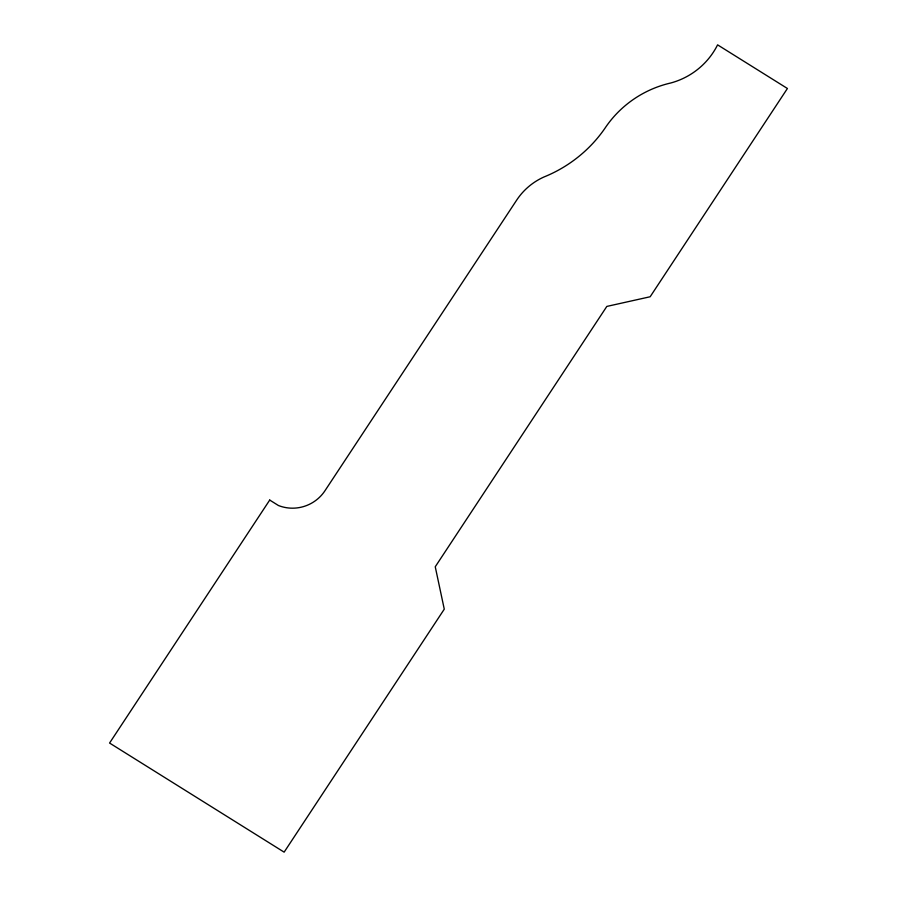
<?xml version="1.0" encoding="UTF-8"?>
<svg xmlns="http://www.w3.org/2000/svg" width="897" height="897" viewBox="0 0 897 897"><rect width="100%" height="100%" fill="white"/><g stroke="black" fill="none" stroke-linecap="round" stroke-linejoin="round"><path stroke-width="1.35" d="M269.717 500.066L109.58 743.041L284.136 852.15L444.273 609.164L435.247 566.769L606.821 306.426L650.157 296.761L787.42 88.489L717.589 44.85A72.455 70.605 -23.3 0 1 670.777 82.984A105.857 103.144 -23.3 0 0 606.103 126.567A133.204 129.785 -23.3 0 1 543.93 177.001A62.857 61.243 -23.3 0 0 516.672 200.132L324.882 490.861A38.123 37.147 -23.3 0 1 278.44 505.516L269.717 500.066"/></g></svg>
